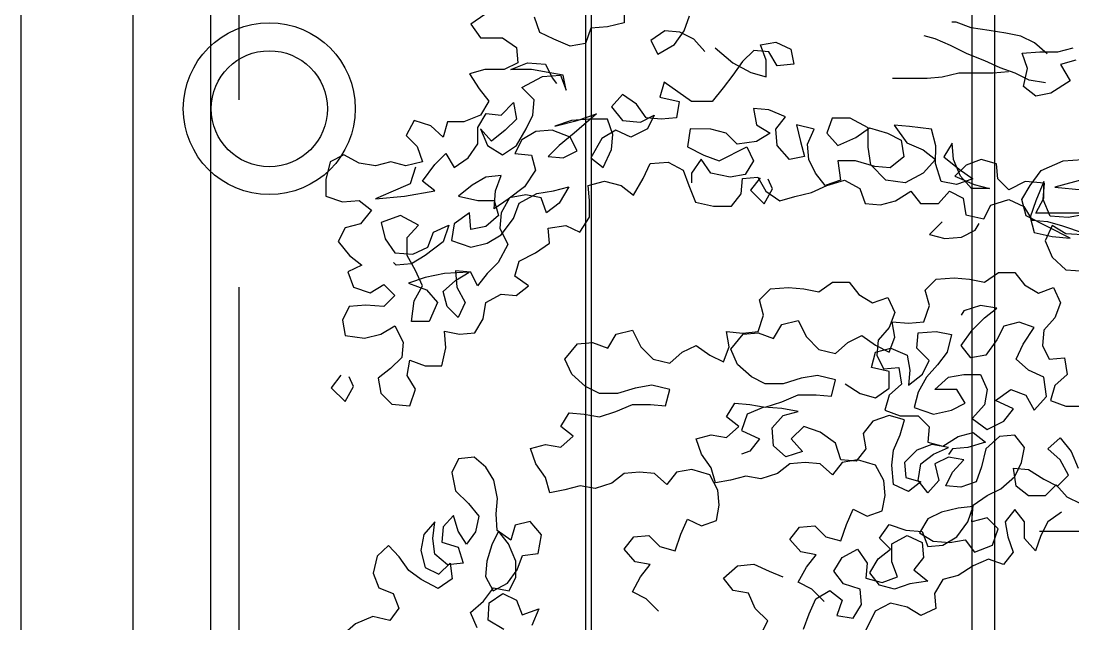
# Model space of a CAD drawing. Header units: millimetres. Extents: x -249630 to 95394, y -188036 to 109963.
# Drawn here: x -87770 to -87299.6, y -1176.2 to -906.3 of the extents above; entities that cross this region are included whole.
import ezdxf

# ---------------------------------------------------------------- set-up
doc = ezdxf.new("R2010")
doc.units = ezdxf.units.MM
for name, color, linetype in [('05', 5, 'Continuous'), ('AHojas', 86, 'Continuous'), ('ATronco', 36, 'Continuous'), ('Layer2', 8, 'Continuous'), ('VEREDA', 1, 'Continuous')]:
    doc.layers.add(name, color=color, linetype=linetype)

# ---------------------------------------------------------------- blocks, each defined once
blk = doc.blocks.new('Arbol_01')
at = {"layer": 'AHojas'}
for p, q in [((-0.73873, 2.3513), (-0.73874, 2.33895)), ((-0.84273, 2.34522), (-0.85304, 2.33802)), ((-0.80156, 2.3318), (-0.80567, 2.34313)), ((-0.69391, 2.33297), (-0.68979, 2.34429)), ((-0.85304, 2.33802), (-0.84584, 2.32772)), ((-0.76346, 2.33485), (-0.76759, 2.32353)), ((-0.7511, 2.33587), (-0.76346, 2.33485)), ((-0.73874, 2.33895), (-0.7511, 2.33587)), ((-0.70833, 2.33298), (-0.71863, 2.32578)), ((-0.697, 2.33194), (-0.70833, 2.33298)), ((-0.70113, 2.32268), (-0.69391, 2.33297)), ((-0.84584, 2.32772), (-0.82936, 2.3277)), ((-0.82936, 2.3277), (-0.81907, 2.32049)), ((-0.79127, 2.32664), (-0.80156, 2.3318)), ((-0.77892, 2.32148), (-0.79127, 2.32664)), ((-0.71863, 2.32578), (-0.71349, 2.31548)), ((-0.68671, 2.32678), (-0.697, 2.33194)), ((-0.67848, 2.31751), (-0.68671, 2.32678)), ((-0.63682, 2.32238), (-0.62549, 2.32443)), ((-0.62549, 2.32443), (-0.61417, 2.31927)), ((-0.81907, 2.32049), (-0.81805, 2.30916)), ((-0.76759, 2.32353), (-0.77892, 2.32148)), ((-0.71349, 2.31548), (-0.70113, 2.32268)), ((-0.6708, 2.32035), (-0.65742, 2.30901)), ((-0.64197, 2.31826), (-0.65022, 2.31003)), ((-0.63065, 2.31722), (-0.64197, 2.31826)), ((-0.63271, 2.31105), (-0.63682, 2.32238)), ((-0.62448, 2.30692), (-0.63065, 2.31722)), ((-0.61417, 2.31927), (-0.61212, 2.30794)), ((-0.44167, 2.31615), (-0.42829, 2.31717)), ((-0.42299, 2.31567), (-0.43225, 2.32392)), ((-0.4149, 2.31716), (-0.40357, 2.32024)), ((-0.81805, 2.30916), (-0.82836, 2.30402)), ((-0.82321, 2.30402), (-0.81085, 2.30915)), ((-0.81085, 2.30915), (-0.79746, 2.30811)), ((-0.65022, 2.31003), (-0.65743, 2.29974)), ((-0.65742, 2.30901), (-0.64405, 2.30179)), ((-0.63272, 2.29869), (-0.63271, 2.31105)), ((-0.43756, 2.30482), (-0.44167, 2.31615)), ((-0.40152, 2.31097), (-0.41285, 2.30789)), ((-0.84277, 2.30403), (-0.8541, 2.30095)), ((-0.8541, 2.30095), (-0.8469, 2.28962)), ((-0.82836, 2.30402), (-0.84277, 2.30403)), ((-0.80776, 2.304), (-0.82321, 2.30402)), ((-0.79541, 2.30193), (-0.80776, 2.304)), ((-0.79746, 2.30811), (-0.79232, 2.29781)), ((-0.78408, 2.29986), (-0.79541, 2.30193)), ((-0.64405, 2.30179), (-0.63272, 2.29869)), ((-0.61212, 2.30794), (-0.62448, 2.30692)), ((-0.43639, 2.29612), (-0.44668, 2.30128)), ((-0.44066, 2.29144), (-0.43756, 2.30482)), ((-0.41285, 2.30789), (-0.40565, 2.29553)), ((-0.81498, 2.29062), (-0.79953, 2.29885)), ((-0.79953, 2.29885), (-0.78614, 2.29986)), ((-0.79232, 2.29781), (-0.78924, 2.29369)), ((-0.78614, 2.29986), (-0.78203, 2.28853)), ((-0.78203, 2.28853), (-0.78408, 2.29986)), ((-0.70892, 2.29464), (-0.71202, 2.28332)), ((-0.68834, 2.28021), (-0.70892, 2.29464)), ((-0.65743, 2.29974), (-0.66465, 2.29048)), ((-0.40565, 2.29553), (-0.42008, 2.28627)), ((-0.8469, 2.28962), (-0.8397, 2.28035)), ((-0.80572, 2.28135), (-0.81498, 2.29062)), ((-0.73982, 2.2854), (-0.74807, 2.27615)), ((-0.72953, 2.27819), (-0.73982, 2.2854)), ((-0.66465, 2.29048), (-0.6729, 2.28019)), ((-0.4314, 2.28423), (-0.44066, 2.29144)), ((-0.42008, 2.28627), (-0.4314, 2.28423)), ((-0.8397, 2.28035), (-0.84589, 2.27006)), ((-0.83045, 2.27004), (-0.82117, 2.2793)), ((-0.82117, 2.2793), (-0.81912, 2.26694)), ((-0.80676, 2.27002), (-0.80572, 2.28135)), ((-0.72233, 2.26788), (-0.72953, 2.27819)), ((-0.71202, 2.28332), (-0.69761, 2.28022)), ((-0.69761, 2.28022), (-0.69968, 2.26786)), ((-0.6729, 2.28019), (-0.68834, 2.28021)), ((-0.84589, 2.27006), (-0.85825, 2.26492)), ((-0.84796, 2.26079), (-0.84177, 2.27108)), ((-0.84177, 2.27108), (-0.83045, 2.27004)), ((-0.81192, 2.25973), (-0.80676, 2.27002)), ((-0.7594, 2.27101), (-0.77589, 2.25661)), ((-0.77382, 2.26587), (-0.7594, 2.27101)), ((-0.74807, 2.27615), (-0.73984, 2.26584)), ((-0.72645, 2.2648), (-0.71615, 2.26994)), ((-0.71615, 2.26994), (-0.72131, 2.25965)), ((-0.64201, 2.27502), (-0.63996, 2.26266)), ((-0.63069, 2.27398), (-0.64201, 2.27502)), ((-0.61833, 2.26882), (-0.63069, 2.27398)), ((-0.89532, 2.26598), (-0.90151, 2.25466)), ((-0.88297, 2.26185), (-0.89532, 2.26598)), ((-0.87371, 2.25361), (-0.88297, 2.26185)), ((-0.87061, 2.26493), (-0.87371, 2.25361)), ((-0.85825, 2.26492), (-0.87061, 2.26493)), ((-0.81912, 2.26694), (-0.82737, 2.25871)), ((-0.77794, 2.26588), (-0.7903, 2.26177)), ((-0.7903, 2.26177), (-0.77382, 2.26587)), ((-0.76455, 2.26689), (-0.77794, 2.26588)), ((-0.75116, 2.26688), (-0.76455, 2.26689)), ((-0.74706, 2.25555), (-0.75116, 2.26688)), ((-0.73984, 2.26584), (-0.72645, 2.2648)), ((-0.71101, 2.26684), (-0.72233, 2.26788)), ((-0.69968, 2.26786), (-0.71101, 2.26684)), ((-0.63996, 2.26266), (-0.62967, 2.25647)), ((-0.62555, 2.25956), (-0.61833, 2.26882)), ((-0.6101, 2.26263), (-0.60702, 2.25027)), ((-0.59672, 2.25953), (-0.6101, 2.26263)), ((-0.58333, 2.26776), (-0.58745, 2.25643)), ((-0.56994, 2.26774), (-0.58333, 2.26776)), ((-0.55656, 2.26052), (-0.56994, 2.26774)), ((-0.53699, 2.26257), (-0.52774, 2.24917)), ((-0.52567, 2.26153), (-0.53699, 2.26257)), ((-0.5092, 2.25945), (-0.52567, 2.26153)), ((-0.90151, 2.25466), (-0.89328, 2.24642)), ((-0.84797, 2.24844), (-0.84796, 2.26079)), ((-0.8459, 2.25976), (-0.84076, 2.2474)), ((-0.83767, 2.25049), (-0.8459, 2.25976)), ((-0.82737, 2.25871), (-0.83767, 2.25049)), ((-0.81914, 2.24738), (-0.81192, 2.25973)), ((-0.80472, 2.25766), (-0.81502, 2.25149)), ((-0.79236, 2.25868), (-0.80472, 2.25766)), ((-0.77898, 2.25352), (-0.79236, 2.25868)), ((-0.77589, 2.25661), (-0.78722, 2.24735)), ((-0.74499, 2.25864), (-0.7553, 2.25247)), ((-0.7481, 2.24422), (-0.74706, 2.25555)), ((-0.73367, 2.25348), (-0.74499, 2.25864)), ((-0.72131, 2.25965), (-0.73367, 2.25348)), ((-0.68939, 2.25962), (-0.69146, 2.24623)), ((-0.67394, 2.2596), (-0.68939, 2.25962)), ((-0.66262, 2.2565), (-0.67394, 2.2596)), ((-0.65439, 2.24826), (-0.66262, 2.2565)), ((-0.62967, 2.25647), (-0.63997, 2.2503)), ((-0.62453, 2.2472), (-0.62555, 2.25956)), ((-0.60188, 2.24821), (-0.59672, 2.25953)), ((-0.58745, 2.25643), (-0.57923, 2.24716)), ((-0.56583, 2.25333), (-0.55553, 2.26052)), ((-0.55657, 2.24611), (-0.55656, 2.26052)), ((-0.55553, 2.26052), (-0.54215, 2.25639)), ((-0.54215, 2.25639), (-0.53186, 2.25123)), ((-0.50612, 2.24709), (-0.5092, 2.25945)), ((-0.89328, 2.24642), (-0.88917, 2.23509)), ((-0.85519, 2.23814), (-0.84797, 2.24844)), ((-0.84076, 2.2474), (-0.82944, 2.24018)), ((-0.82944, 2.24018), (-0.81914, 2.24738)), ((-0.81502, 2.25149), (-0.82018, 2.2412)), ((-0.78722, 2.24735), (-0.79547, 2.23912)), ((-0.77384, 2.24322), (-0.77898, 2.25352)), ((-0.7553, 2.25247), (-0.76355, 2.23806)), ((-0.69146, 2.24623), (-0.67911, 2.24004)), ((-0.66779, 2.23591), (-0.64719, 2.24619)), ((-0.63997, 2.2503), (-0.65439, 2.24826)), ((-0.64719, 2.24619), (-0.64205, 2.23589)), ((-0.61527, 2.2369), (-0.62453, 2.2472)), ((-0.60702, 2.25027), (-0.60395, 2.23894)), ((-0.60086, 2.23688), (-0.60188, 2.24821)), ((-0.57923, 2.24716), (-0.56583, 2.25333)), ((-0.55453, 2.23272), (-0.55657, 2.24611)), ((-0.53186, 2.25123), (-0.52981, 2.23888)), ((-0.52774, 2.24917), (-0.51539, 2.24401)), ((-0.50613, 2.23371), (-0.50612, 2.24709)), ((-0.49376, 2.24914), (-0.49995, 2.23885)), ((-0.49274, 2.23678), (-0.49376, 2.24914)), ((-0.94786, 2.24029), (-0.95816, 2.23515)), ((-0.93654, 2.2341), (-0.94786, 2.24029)), ((-0.87991, 2.23302), (-0.87166, 2.24125)), ((-0.87166, 2.24125), (-0.86549, 2.23095)), ((-0.86549, 2.23095), (-0.85519, 2.23814)), ((-0.82018, 2.2412), (-0.80782, 2.24016)), ((-0.80782, 2.24016), (-0.80474, 2.22883)), ((-0.79547, 2.23912), (-0.78414, 2.23808)), ((-0.78414, 2.23808), (-0.77384, 2.24322)), ((-0.76355, 2.23806), (-0.75429, 2.23084)), ((-0.75429, 2.23084), (-0.7481, 2.24422)), ((-0.67911, 2.24004), (-0.66779, 2.23591)), ((-0.60395, 2.23894), (-0.61527, 2.2369)), ((-0.52981, 2.23888), (-0.54011, 2.23065)), ((-0.51539, 2.24401), (-0.50613, 2.2368)), ((-0.49995, 2.23885), (-0.48863, 2.22957)), ((-0.95816, 2.23515), (-0.96126, 2.22177)), ((-0.92418, 2.23203), (-0.93654, 2.2341)), ((-0.91285, 2.23511), (-0.92418, 2.23203)), ((-0.90153, 2.23201), (-0.91285, 2.23511)), ((-0.88917, 2.23509), (-0.90153, 2.23201)), ((-0.89432, 2.23097), (-0.89845, 2.21862)), ((-0.88918, 2.22067), (-0.87991, 2.23302)), ((-0.72443, 2.22258), (-0.71927, 2.2339)), ((-0.71927, 2.2339), (-0.70589, 2.23492)), ((-0.70589, 2.23492), (-0.69457, 2.22873)), ((-0.68117, 2.23696), (-0.68839, 2.22667)), ((-0.67398, 2.22665), (-0.68117, 2.23696)), ((-0.64205, 2.23589), (-0.64823, 2.2256)), ((-0.59572, 2.22658), (-0.60086, 2.23688)), ((-0.57924, 2.23583), (-0.57719, 2.22142)), ((-0.56585, 2.23582), (-0.57924, 2.23583)), ((-0.55144, 2.23169), (-0.56585, 2.23582)), ((-0.54321, 2.22138), (-0.55453, 2.23272)), ((-0.54011, 2.23065), (-0.55144, 2.23169)), ((-0.50613, 2.2368), (-0.5154, 2.22651)), ((-0.50202, 2.22032), (-0.50613, 2.23371)), ((-0.48761, 2.22442), (-0.49274, 2.23678)), ((-0.48348, 2.23266), (-0.49172, 2.22443)), ((-0.47215, 2.23676), (-0.48348, 2.23266)), ((-0.46082, 2.23367), (-0.47215, 2.23676)), ((-0.45981, 2.22234), (-0.46082, 2.23367)), ((-0.42734, 2.22862), (-0.41086, 2.23581)), ((-0.41086, 2.23581), (-0.39644, 2.23683)), ((-0.84182, 2.22372), (-0.85212, 2.21755)), ((-0.83049, 2.22474), (-0.84182, 2.22372)), ((-0.83462, 2.21341), (-0.83049, 2.22474)), ((-0.80474, 2.22883), (-0.81299, 2.21648)), ((-0.73165, 2.21023), (-0.72443, 2.22258)), ((-0.69457, 2.22873), (-0.69046, 2.2174)), ((-0.68839, 2.22667), (-0.6884, 2.21946)), ((-0.65956, 2.22355), (-0.67398, 2.22665)), ((-0.64823, 2.2256), (-0.65956, 2.22355)), ((-0.65134, 2.21119), (-0.6503, 2.22251)), ((-0.6503, 2.22251), (-0.63897, 2.22353)), ((-0.63725, 2.2232), (-0.64446, 2.21394)), ((-0.63897, 2.22353), (-0.6328, 2.21323)), ((-0.58852, 2.21731), (-0.59572, 2.22658)), ((-0.5154, 2.22651), (-0.5288, 2.21931)), ((-0.49172, 2.22443), (-0.47731, 2.21824)), ((-0.47834, 2.22235), (-0.4907, 2.21825)), ((-0.48863, 2.22957), (-0.47834, 2.22235)), ((-0.47938, 2.21515), (-0.48761, 2.22442)), ((-0.45158, 2.21409), (-0.45981, 2.22234)), ((-0.43558, 2.2173), (-0.42734, 2.22862)), ((-0.39439, 2.22241), (-0.41705, 2.21625)), ((-0.96126, 2.22177), (-0.96127, 2.20941)), ((-0.89845, 2.21862), (-0.91287, 2.21246)), ((-0.87992, 2.21346), (-0.88918, 2.22067)), ((-0.85212, 2.21755), (-0.86242, 2.20932)), ((-0.81299, 2.21648), (-0.82536, 2.20723)), ((-0.79137, 2.21337), (-0.78004, 2.21645)), ((-0.78004, 2.21645), (-0.78726, 2.2041)), ((-0.76563, 2.21747), (-0.75327, 2.22055)), ((-0.76461, 2.20614), (-0.76563, 2.21747)), ((-0.75327, 2.22055), (-0.74091, 2.21745)), ((-0.74091, 2.21745), (-0.73165, 2.21023)), ((-0.69046, 2.2174), (-0.68532, 2.20504)), ((-0.63417, 2.20363), (-0.62799, 2.21495)), ((-0.62799, 2.21495), (-0.63107, 2.22216)), ((-0.59882, 2.21217), (-0.58749, 2.21731)), ((-0.57719, 2.22142), (-0.58852, 2.21731)), ((-0.58749, 2.21731), (-0.5741, 2.22141)), ((-0.5741, 2.22141), (-0.56278, 2.21522)), ((-0.56278, 2.21522), (-0.55867, 2.20389)), ((-0.5288, 2.21931), (-0.54321, 2.22138)), ((-0.4907, 2.21825), (-0.50202, 2.22032)), ((-0.46599, 2.21514), (-0.47938, 2.21515)), ((-0.47731, 2.21824), (-0.46599, 2.21514)), ((-0.43921, 2.22026), (-0.45158, 2.21409)), ((-0.44177, 2.20701), (-0.43558, 2.2173)), ((-0.4248, 2.21922), (-0.43921, 2.22026)), ((-0.42528, 2.22038), (-0.43148, 2.20597)), ((-0.42584, 2.20686), (-0.4248, 2.21922)), ((-0.4253, 2.20802), (-0.42528, 2.22038)), ((-0.41705, 2.21625), (-0.39646, 2.21417)), ((-0.96127, 2.20941), (-0.94892, 2.20528)), ((-0.91287, 2.21246), (-0.92421, 2.20732)), ((-0.92421, 2.20732), (-0.90258, 2.20936)), ((-0.90258, 2.20936), (-0.87992, 2.21346)), ((-0.86242, 2.20932), (-0.84801, 2.20622)), ((-0.83566, 2.20003), (-0.83462, 2.21341)), ((-0.82536, 2.20723), (-0.83566, 2.20003)), ((-0.82433, 2.20826), (-0.83051, 2.19694)), ((-0.81197, 2.2103), (-0.82433, 2.20826)), ((-0.81712, 2.20413), (-0.80373, 2.21133)), ((-0.80064, 2.20823), (-0.81197, 2.2103)), ((-0.80373, 2.21133), (-0.79137, 2.21337)), ((-0.79653, 2.1969), (-0.80064, 2.20823)), ((-0.65855, 2.20193), (-0.65134, 2.21119)), ((-0.64446, 2.21394), (-0.63417, 2.20363)), ((-0.6328, 2.21323), (-0.62251, 2.20601)), ((-0.62251, 2.20601), (-0.61118, 2.20909)), ((-0.61118, 2.20909), (-0.59882, 2.21217)), ((-0.53602, 2.20593), (-0.52468, 2.21313)), ((-0.52468, 2.21313), (-0.51748, 2.20386)), ((-0.5041, 2.20384), (-0.49585, 2.2131)), ((-0.49585, 2.2131), (-0.48556, 2.20795)), ((-0.48556, 2.20795), (-0.48351, 2.19559)), ((-0.46497, 2.20278), (-0.45158, 2.20689)), ((-0.45158, 2.20689), (-0.44026, 2.20173)), ((-0.43869, 2.19465), (-0.44177, 2.20701)), ((-0.43148, 2.1967), (-0.4253, 2.20802)), ((-0.4207, 2.1945), (-0.42584, 2.20686)), ((-0.94892, 2.20528), (-0.93656, 2.2063)), ((-0.93656, 2.2063), (-0.9273, 2.19908)), ((-0.9273, 2.19908), (-0.93555, 2.18879)), ((-0.84801, 2.20622), (-0.83565, 2.20621)), ((-0.83565, 2.20621), (-0.83257, 2.19488)), ((-0.82125, 2.19281), (-0.81712, 2.20413)), ((-0.78726, 2.2041), (-0.79653, 2.1969)), ((-0.76462, 2.19379), (-0.76461, 2.20614)), ((-0.68532, 2.20504), (-0.67194, 2.20194)), ((-0.67194, 2.20194), (-0.65855, 2.20193)), ((-0.55867, 2.20389), (-0.54735, 2.20285)), ((-0.54735, 2.20285), (-0.53602, 2.20593)), ((-0.51748, 2.20386), (-0.5041, 2.20384)), ((-0.47013, 2.19249), (-0.46497, 2.20278)), ((-0.44026, 2.20173), (-0.43409, 2.19142)), ((-0.43148, 2.20597), (-0.43561, 2.19362)), ((-0.90568, 2.19494), (-0.9201, 2.18981)), ((-0.8923, 2.18772), (-0.90568, 2.19494)), ((-0.8542, 2.19696), (-0.86553, 2.18873)), ((-0.85318, 2.1846), (-0.8542, 2.19696)), ((-0.83257, 2.19488), (-0.84185, 2.18665)), ((-0.83051, 2.19694), (-0.83155, 2.18561)), ((-0.83053, 2.18046), (-0.82125, 2.19281)), ((-0.77184, 2.18247), (-0.76462, 2.19379)), ((-0.48351, 2.19559), (-0.47013, 2.19249)), ((-0.40576, 2.17814), (-0.43869, 2.19465)), ((-0.43561, 2.19362), (-0.43253, 2.18229)), ((-0.43409, 2.19142), (-0.42277, 2.19038)), ((-0.38, 2.19666), (-0.43148, 2.1967)), ((-0.40732, 2.19346), (-0.4207, 2.1945)), ((-0.39599, 2.19551), (-0.40732, 2.19346)), ((-0.94688, 2.18572), (-0.95204, 2.17542)), ((-0.93555, 2.18879), (-0.94688, 2.18572)), ((-0.9201, 2.18981), (-0.91702, 2.17745)), ((-0.90055, 2.17847), (-0.8923, 2.18772)), ((-0.88098, 2.18257), (-0.86965, 2.1877)), ((-0.86965, 2.1877), (-0.87378, 2.17535)), ((-0.86553, 2.18873), (-0.8676, 2.17638)), ((-0.84185, 2.18665), (-0.85318, 2.1846)), ((-0.83155, 2.18561), (-0.82539, 2.17325)), ((-0.79551, 2.18558), (-0.78213, 2.18762)), ((-0.7945, 2.17425), (-0.79551, 2.18558)), ((-0.78213, 2.18762), (-0.77184, 2.18247)), ((-0.50136, 2.19012), (-0.51063, 2.18086)), ((-0.48695, 2.17878), (-0.47665, 2.18392)), ((-0.47665, 2.18392), (-0.47356, 2.18907)), ((-0.41914, 2.18742), (-0.4243, 2.1761)), ((-0.42277, 2.19038), (-0.41144, 2.18728)), ((-0.40885, 2.18124), (-0.41914, 2.18742)), ((-0.41144, 2.18728), (-0.396, 2.18212)), ((-0.95204, 2.17542), (-0.94381, 2.16512)), ((-0.91702, 2.17745), (-0.90983, 2.16715)), ((-0.90056, 2.16508), (-0.90055, 2.17847)), ((-0.87378, 2.17535), (-0.88718, 2.16507)), ((-0.88511, 2.17124), (-0.88098, 2.18257)), ((-0.8676, 2.17638), (-0.85319, 2.17121)), ((-0.84083, 2.17429), (-0.83053, 2.18046)), ((-0.51063, 2.18086), (-0.49931, 2.17776)), ((-0.49931, 2.17776), (-0.48695, 2.17878)), ((-0.43253, 2.18229), (-0.41914, 2.17919)), ((-0.4243, 2.1761), (-0.41916, 2.16374)), ((-0.41914, 2.17919), (-0.40576, 2.17814)), ((-0.39237, 2.18019), (-0.40885, 2.18124)), ((-0.89644, 2.16611), (-0.88511, 2.17124)), ((-0.85319, 2.17121), (-0.84083, 2.17429)), ((-0.82539, 2.17325), (-0.83261, 2.15987)), ((-0.8048, 2.16705), (-0.7945, 2.17425)), ((-0.94381, 2.16512), (-0.93455, 2.1579)), ((-0.90881, 2.15788), (-0.91086, 2.15994)), ((-0.90983, 2.16715), (-0.89644, 2.16611)), ((-0.89439, 2.15375), (-0.90056, 2.16508)), ((-0.88718, 2.16507), (-0.89748, 2.1589)), ((-0.83261, 2.15987), (-0.84085, 2.15164)), ((-0.82026, 2.14956), (-0.81716, 2.16088)), ((-0.81716, 2.16088), (-0.8048, 2.16705)), ((-0.41916, 2.16374), (-0.40887, 2.15446)), ((-0.93455, 2.1579), (-0.94485, 2.15276)), ((-0.94485, 2.15276), (-0.94074, 2.14143)), ((-0.89748, 2.1589), (-0.90881, 2.15788)), ((-0.88926, 2.14242), (-0.89439, 2.15375)), ((-0.87277, 2.15167), (-0.88719, 2.14859)), ((-0.85424, 2.15268), (-0.87277, 2.15167)), ((-0.86454, 2.14651), (-0.85424, 2.15268)), ((-0.86453, 2.15372), (-0.86351, 2.14136)), ((-0.85321, 2.15268), (-0.86453, 2.15372)), ((-0.84807, 2.14238), (-0.85321, 2.15268)), ((-0.84085, 2.15164), (-0.84807, 2.14238)), ((-0.46963, 2.14525), (-0.45933, 2.15245)), ((-0.45933, 2.15245), (-0.44697, 2.15244)), ((-0.44697, 2.15244), (-0.43977, 2.14317)), ((-0.40887, 2.15446), (-0.39446, 2.15342)), ((-0.88719, 2.14859), (-0.89955, 2.14448)), ((-0.89955, 2.14448), (-0.88617, 2.13932)), ((-0.87381, 2.13828), (-0.86454, 2.14651)), ((-0.80997, 2.14234), (-0.82026, 2.14956)), ((-0.59333, 2.13799), (-0.58303, 2.14519)), ((-0.58303, 2.14519), (-0.57067, 2.14517)), ((-0.57067, 2.14517), (-0.56347, 2.1359)), ((-0.51391, 2.13912), (-0.50567, 2.14735)), ((-0.50567, 2.14735), (-0.49228, 2.14836)), ((-0.49228, 2.14836), (-0.48095, 2.14732)), ((-0.48095, 2.14732), (-0.46963, 2.14525)), ((-0.94074, 2.14143), (-0.92839, 2.1373)), ((-0.92839, 2.1373), (-0.91809, 2.14347)), ((-0.91809, 2.14347), (-0.90986, 2.13523)), ((-0.89544, 2.1311), (-0.88926, 2.14242)), ((-0.88617, 2.13932), (-0.87794, 2.13005)), ((-0.87074, 2.12695), (-0.87381, 2.13828)), ((-0.86351, 2.14136), (-0.85735, 2.13003)), ((-0.8419, 2.13002), (-0.83057, 2.13618)), ((-0.83057, 2.13618), (-0.81924, 2.13514)), ((-0.81924, 2.13514), (-0.80997, 2.14234)), ((-0.63761, 2.13185), (-0.62937, 2.14008)), ((-0.62937, 2.14008), (-0.61598, 2.1411)), ((-0.61598, 2.1411), (-0.60466, 2.14006)), ((-0.60466, 2.14006), (-0.59333, 2.13799)), ((-0.56347, 2.1359), (-0.55318, 2.12971)), ((-0.51083, 2.12779), (-0.51391, 2.13912)), ((-0.43977, 2.14317), (-0.42948, 2.13698)), ((-0.42948, 2.13698), (-0.41815, 2.14109)), ((-0.41815, 2.14109), (-0.41301, 2.12976)), ((-0.93149, 2.12804), (-0.94384, 2.12702)), ((-0.9181, 2.127), (-0.93149, 2.12804)), ((-0.90986, 2.13523), (-0.9181, 2.127)), ((-0.89752, 2.11565), (-0.89544, 2.1311)), ((-0.87794, 2.13005), (-0.88413, 2.11564)), ((-0.85735, 2.13003), (-0.86251, 2.11871)), ((-0.84397, 2.11766), (-0.8419, 2.13002)), ((-0.63454, 2.12052), (-0.63761, 2.13185)), ((-0.55318, 2.12971), (-0.54185, 2.13382)), ((-0.54185, 2.13382), (-0.53671, 2.12249)), ((-0.41301, 2.12976), (-0.41714, 2.11843)), ((-0.94384, 2.12702), (-0.949, 2.11673)), ((-0.86251, 2.11871), (-0.87074, 2.12695)), ((-0.63867, 2.10817), (-0.63454, 2.12052)), ((-0.53671, 2.12249), (-0.54084, 2.11117)), ((-0.51496, 2.11543), (-0.51083, 2.12779)), ((-0.48509, 2.12364), (-0.48716, 2.12056)), ((-0.47273, 2.12775), (-0.48509, 2.12364)), ((-0.46038, 2.12568), (-0.47273, 2.12775)), ((-0.46965, 2.11848), (-0.46038, 2.12568)), ((-0.949, 2.11673), (-0.94695, 2.1054)), ((-0.92018, 2.10641), (-0.90988, 2.11257)), ((-0.90988, 2.11257), (-0.90371, 2.10021)), ((-0.88413, 2.11564), (-0.89752, 2.11565)), ((-0.85016, 2.10737), (-0.84397, 2.11766)), ((-0.62721, 2.10318), (-0.62102, 2.11347)), ((-0.62102, 2.11347), (-0.60866, 2.11655)), ((-0.60866, 2.11655), (-0.6025, 2.10419)), ((-0.53865, 2.11546), (-0.52629, 2.11441)), ((-0.5366, 2.10413), (-0.53865, 2.11546)), ((-0.52629, 2.11441), (-0.51496, 2.11543)), ((-0.47893, 2.10922), (-0.46965, 2.11848)), ((-0.44392, 2.11537), (-0.45524, 2.11229)), ((-0.43259, 2.11124), (-0.44392, 2.11537)), ((-0.41714, 2.11843), (-0.42539, 2.10917)), ((-0.94695, 2.1054), (-0.93254, 2.10333)), ((-0.93254, 2.10333), (-0.92018, 2.10641)), ((-0.87281, 2.10842), (-0.86149, 2.10635)), ((-0.87179, 2.09606), (-0.87281, 2.10842)), ((-0.86149, 2.10635), (-0.85016, 2.10737)), ((-0.75091, 2.09592), (-0.74473, 2.10621)), ((-0.74473, 2.10621), (-0.73237, 2.10928)), ((-0.73237, 2.10928), (-0.7262, 2.09692)), ((-0.66235, 2.10819), (-0.64999, 2.10715)), ((-0.6603, 2.09686), (-0.66235, 2.10819)), ((-0.65914, 2.09497), (-0.64986, 2.10629)), ((-0.64999, 2.10715), (-0.63867, 2.10817)), ((-0.64986, 2.10629), (-0.63853, 2.10731)), ((-0.63853, 2.10731), (-0.62721, 2.10318)), ((-0.57161, 2.10004), (-0.56131, 2.10518)), ((-0.56131, 2.10518), (-0.55102, 2.09796)), ((-0.54084, 2.11117), (-0.54909, 2.10191)), ((-0.52013, 2.09587), (-0.51909, 2.1072)), ((-0.51909, 2.1072), (-0.5057, 2.10822)), ((-0.5057, 2.10822), (-0.49438, 2.10615)), ((-0.49438, 2.10615), (-0.49748, 2.09277)), ((-0.48718, 2.0979), (-0.47893, 2.10922)), ((-0.45524, 2.11229), (-0.4604, 2.102)), ((-0.44084, 2.09889), (-0.43259, 2.11124)), ((-0.42539, 2.10917), (-0.42643, 2.09785)), ((-0.90371, 2.10021), (-0.90475, 2.08889)), ((-0.78284, 2.08771), (-0.77356, 2.09902)), ((-0.77356, 2.09902), (-0.76224, 2.10004)), ((-0.76224, 2.10004), (-0.75091, 2.09592)), ((-0.7262, 2.09692), (-0.71694, 2.08765)), ((-0.69531, 2.09278), (-0.68501, 2.09791)), ((-0.68501, 2.09791), (-0.67472, 2.0907)), ((-0.66443, 2.08554), (-0.6603, 2.09686)), ((-0.6025, 2.10419), (-0.59324, 2.09491)), ((-0.58088, 2.09181), (-0.57161, 2.10004)), ((-0.55102, 2.09796), (-0.54073, 2.0928)), ((-0.54909, 2.10191), (-0.55013, 2.09058)), ((-0.54073, 2.0928), (-0.5366, 2.10413)), ((-0.47998, 2.08863), (-0.48718, 2.0979)), ((-0.4604, 2.102), (-0.46865, 2.09068)), ((-0.446, 2.08757), (-0.44084, 2.09889)), ((-0.42643, 2.09785), (-0.42129, 2.08755)), ((-0.90475, 2.08889), (-0.91299, 2.08066)), ((-0.87489, 2.08268), (-0.87179, 2.09606)), ((-0.70459, 2.08455), (-0.69531, 2.09278)), ((-0.67472, 2.0907), (-0.66443, 2.08554)), ((-0.654, 2.08364), (-0.65914, 2.09497)), ((-0.59324, 2.09491), (-0.58088, 2.09181)), ((-0.55412, 2.08149), (-0.55102, 2.09281)), ((-0.55102, 2.09281), (-0.53969, 2.09589)), ((-0.55013, 2.09058), (-0.54499, 2.08028)), ((-0.53969, 2.09589), (-0.52734, 2.09073)), ((-0.52734, 2.09073), (-0.52529, 2.0794)), ((-0.51087, 2.0866), (-0.52013, 2.09587)), ((-0.49748, 2.09277), (-0.5047, 2.0835)), ((-0.46865, 2.09068), (-0.47998, 2.08863)), ((-0.90064, 2.0755), (-0.89857, 2.08682)), ((-0.89857, 2.08682), (-0.88725, 2.08269)), ((-0.88725, 2.08269), (-0.87489, 2.08268)), ((-0.7777, 2.07638), (-0.78284, 2.08771)), ((-0.71694, 2.08765), (-0.70459, 2.08455)), ((-0.64371, 2.07436), (-0.654, 2.08364)), ((-0.54074, 2.07839), (-0.55412, 2.08149)), ((-0.54499, 2.08028), (-0.53366, 2.0813)), ((-0.53366, 2.0813), (-0.53162, 2.06894)), ((-0.51603, 2.07631), (-0.51087, 2.0866)), ((-0.5047, 2.0835), (-0.51294, 2.07424)), ((-0.43674, 2.07932), (-0.446, 2.08757)), ((-0.42129, 2.08755), (-0.40996, 2.08857)), ((-0.40996, 2.08857), (-0.40791, 2.07621)), ((-0.95007, 2.07554), (-0.95728, 2.06628)), ((-0.94081, 2.0673), (-0.94389, 2.07451)), ((-0.91299, 2.08066), (-0.92227, 2.07346)), ((-0.92227, 2.07346), (-0.92022, 2.06213)), ((-0.89447, 2.06519), (-0.90064, 2.0755)), ((-0.76741, 2.0671), (-0.7777, 2.07638)), ((-0.63342, 2.06921), (-0.64371, 2.07436)), ((-0.60664, 2.0733), (-0.62003, 2.06919)), ((-0.59429, 2.07535), (-0.60664, 2.0733)), ((-0.5809, 2.07225), (-0.59429, 2.07535)), ((-0.54075, 2.06603), (-0.54074, 2.07839)), ((-0.52529, 2.0794), (-0.52633, 2.06808)), ((-0.52633, 2.06808), (-0.51603, 2.07631)), ((-0.51294, 2.07424), (-0.51913, 2.06292)), ((-0.50677, 2.06497), (-0.49647, 2.07423)), ((-0.49647, 2.07423), (-0.48514, 2.07628)), ((-0.48514, 2.07628), (-0.47278, 2.07627)), ((-0.47278, 2.07627), (-0.46764, 2.06494)), ((-0.42542, 2.07416), (-0.43674, 2.07932)), ((-0.42337, 2.05975), (-0.42542, 2.07416)), ((-0.40791, 2.07621), (-0.41719, 2.06798)), ((-0.95728, 2.06628), (-0.947, 2.05598)), ((-0.947, 2.05598), (-0.94081, 2.0673)), ((-0.8986, 2.05284), (-0.89447, 2.06519)), ((-0.75712, 2.06194), (-0.76741, 2.0671)), ((-0.73035, 2.06604), (-0.74374, 2.06193)), ((-0.71799, 2.06808), (-0.73035, 2.06604)), ((-0.70461, 2.06498), (-0.71799, 2.06808)), ((-0.62003, 2.06919), (-0.63342, 2.06921)), ((-0.584, 2.05989), (-0.5809, 2.07225)), ((-0.5737, 2.06915), (-0.56238, 2.06193)), ((-0.55105, 2.05883), (-0.54075, 2.06603)), ((-0.53162, 2.06894), (-0.54089, 2.06071)), ((-0.41719, 2.06798), (-0.42029, 2.05666)), ((-0.92022, 2.06213), (-0.91199, 2.05388)), ((-0.74374, 2.06193), (-0.75712, 2.06194)), ((-0.70771, 2.05263), (-0.70461, 2.06498)), ((-0.62107, 2.05581), (-0.60871, 2.06095)), ((-0.60871, 2.06095), (-0.59533, 2.06093)), ((-0.59533, 2.06093), (-0.584, 2.05989)), ((-0.56238, 2.06193), (-0.55105, 2.05883)), ((-0.54089, 2.06071), (-0.54399, 2.04939)), ((-0.51913, 2.06292), (-0.52223, 2.0516)), ((-0.4903, 2.06496), (-0.50677, 2.06497)), ((-0.48413, 2.05465), (-0.4903, 2.06496)), ((-0.46764, 2.06494), (-0.46971, 2.05361)), ((-0.46147, 2.05669), (-0.45014, 2.06492)), ((-0.45014, 2.06492), (-0.43882, 2.06079)), ((-0.43882, 2.06079), (-0.43265, 2.04946)), ((-0.43265, 2.04946), (-0.42337, 2.05975)), ((-0.91199, 2.05388), (-0.8986, 2.05284)), ((-0.74478, 2.04854), (-0.73242, 2.05368)), ((-0.73242, 2.05368), (-0.71903, 2.05367)), ((-0.71903, 2.05367), (-0.70771, 2.05263)), ((-0.66227, 2.04452), (-0.65608, 2.05481)), ((-0.65608, 2.05481), (-0.64476, 2.05377)), ((-0.63446, 2.0517), (-0.64683, 2.04657)), ((-0.64476, 2.05377), (-0.63343, 2.0517)), ((-0.62108, 2.05066), (-0.63446, 2.0517)), ((-0.63343, 2.0517), (-0.62107, 2.05581)), ((-0.60873, 2.04859), (-0.62108, 2.05066)), ((-0.52223, 2.0516), (-0.50782, 2.04644)), ((-0.50782, 2.04644), (-0.49443, 2.04952)), ((-0.49443, 2.04952), (-0.48413, 2.05465)), ((-0.46971, 2.05361), (-0.47899, 2.04332)), ((-0.44809, 2.0505), (-0.46147, 2.05669)), ((-0.45531, 2.04124), (-0.44809, 2.0505)), ((-0.42029, 2.05666), (-0.40896, 2.05253)), ((-0.40896, 2.05253), (-0.39558, 2.05251)), ((-0.78598, 2.03726), (-0.77979, 2.04755)), ((-0.77979, 2.04755), (-0.76846, 2.04651)), ((-0.76846, 2.04651), (-0.75714, 2.04444)), ((-0.75714, 2.04444), (-0.74478, 2.04854)), ((-0.65301, 2.0373), (-0.66227, 2.04452)), ((-0.64683, 2.04657), (-0.65096, 2.03421)), ((-0.6283, 2.03625), (-0.62005, 2.04551)), ((-0.62005, 2.04551), (-0.60873, 2.04859)), ((-0.54077, 2.04544), (-0.55313, 2.04133)), ((-0.54399, 2.04939), (-0.53267, 2.04526)), ((-0.52945, 2.04234), (-0.54077, 2.04544)), ((-0.53267, 2.04526), (-0.51928, 2.04525)), ((-0.53254, 2.03102), (-0.52945, 2.04234)), ((-0.51928, 2.04525), (-0.51105, 2.037)), ((-0.47899, 2.04332), (-0.46767, 2.03508)), ((-0.77671, 2.03004), (-0.78598, 2.03726)), ((-0.66229, 2.02908), (-0.65301, 2.0373)), ((-0.65096, 2.03421), (-0.63757, 2.02802)), ((-0.62728, 2.02287), (-0.6283, 2.03625)), ((-0.60462, 2.03726), (-0.61389, 2.028)), ((-0.59226, 2.03313), (-0.60462, 2.03726)), ((-0.55313, 2.04133), (-0.56035, 2.03207)), ((-0.51105, 2.037), (-0.51209, 2.02568)), ((-0.46767, 2.03508), (-0.45531, 2.04124)), ((-0.78599, 2.02181), (-0.77671, 2.03004)), ((-0.68494, 2.02807), (-0.67361, 2.03115)), ((-0.68083, 2.01674), (-0.68494, 2.02807)), ((-0.67361, 2.03115), (-0.66229, 2.02908)), ((-0.63757, 2.02802), (-0.64479, 2.01876)), ((-0.61389, 2.028), (-0.60566, 2.01873)), ((-0.58095, 2.02488), (-0.59226, 2.03313)), ((-0.56035, 2.03207), (-0.5583, 2.02074)), ((-0.5377, 2.01969), (-0.53254, 2.03102)), ((-0.50077, 2.02258), (-0.48943, 2.02978)), ((-0.48943, 2.02978), (-0.47811, 2.03285)), ((-0.47811, 2.03285), (-0.46884, 2.02564)), ((-0.45841, 2.02992), (-0.46871, 2.02066)), ((-0.44708, 2.03094), (-0.45841, 2.02992)), ((-0.43988, 2.02166), (-0.44708, 2.03094)), ((-0.42238, 2.02062), (-0.4131, 2.02885)), ((-0.4131, 2.02885), (-0.40488, 2.01854)), ((-0.80864, 2.0208), (-0.79731, 2.02388)), ((-0.80454, 2.00947), (-0.80864, 2.0208)), ((-0.79731, 2.02388), (-0.78599, 2.02181)), ((-0.64479, 2.01876), (-0.65097, 2.01671)), ((-0.61802, 2.01462), (-0.62728, 2.02287)), ((-0.60566, 2.01873), (-0.61802, 2.01462)), ((-0.57684, 2.01252), (-0.58095, 2.02488)), ((-0.5583, 2.02074), (-0.56551, 2.01148)), ((-0.53874, 2.00837), (-0.5377, 2.01969)), ((-0.5202, 2.01968), (-0.52947, 2.01042)), ((-0.50887, 2.02379), (-0.5202, 2.01968)), ((-0.51209, 2.02568), (-0.50077, 2.02258)), ((-0.49651, 2.02172), (-0.50887, 2.02379)), ((-0.50785, 2.01658), (-0.49651, 2.02172)), ((-0.49356, 2.02051), (-0.49665, 2.0164)), ((-0.48223, 2.02153), (-0.49356, 2.02051)), ((-0.46884, 2.02564), (-0.48223, 2.02153)), ((-0.46871, 2.02066), (-0.47182, 2.00728)), ((-0.44195, 2.01034), (-0.43988, 2.02166)), ((-0.41312, 2.01237), (-0.42238, 2.02062)), ((-0.40488, 2.01854), (-0.39974, 2.00618)), ((-0.86233, 2.0131), (-0.86731, 2.00287)), ((-0.85068, 2.01449), (-0.86233, 2.0131)), ((-0.84204, 2.00687), (-0.85068, 2.01449)), ((-0.67363, 2.00643), (-0.68083, 2.01674)), ((-0.60361, 2.01049), (-0.61494, 2.00947)), ((-0.59229, 2.00945), (-0.60361, 2.01049)), ((-0.57581, 2.01046), (-0.58303, 2.0012)), ((-0.56551, 2.01148), (-0.57684, 2.01252)), ((-0.56448, 2.01251), (-0.57581, 2.01046)), ((-0.5511, 2.00838), (-0.56448, 2.01251)), ((-0.52947, 2.01042), (-0.52846, 1.99909)), ((-0.51712, 2.00938), (-0.50785, 2.01658)), ((-0.49652, 2.01451), (-0.50682, 2.00937)), ((-0.4852, 2.01244), (-0.49652, 2.01451)), ((-0.49344, 2.00318), (-0.4852, 2.01244)), ((-0.44711, 2.00005), (-0.44195, 2.01034)), ((-0.40695, 2.00104), (-0.41312, 2.01237)), ((-0.86731, 2.00287), (-0.86469, 1.98927)), ((-0.83589, 1.99714), (-0.84204, 2.00687)), ((-0.79734, 1.99917), (-0.80454, 2.00947)), ((-0.72731, 2.00322), (-0.73864, 2.0022)), ((-0.71599, 2.00218), (-0.72731, 2.00322)), ((-0.69951, 2.0032), (-0.70673, 1.99394)), ((-0.68819, 2.00525), (-0.69951, 2.0032)), ((-0.6748, 2.00111), (-0.68819, 2.00525)), ((-0.67055, 1.9951), (-0.67363, 2.00643)), ((-0.61494, 2.00947), (-0.62421, 2.00227)), ((-0.58303, 2.0012), (-0.59229, 2.00945)), ((-0.54493, 1.99705), (-0.5511, 2.00838)), ((-0.53773, 1.99395), (-0.53874, 2.00837)), ((-0.51919, 1.99702), (-0.51712, 2.00938)), ((-0.50682, 2.00937), (-0.50374, 1.99701)), ((-0.4986, 1.99289), (-0.49344, 2.00318)), ((-0.47182, 2.00728), (-0.47594, 1.99596)), ((-0.44813, 2.00623), (-0.43681, 2.00519)), ((-0.44609, 1.99284), (-0.44813, 2.00623)), ((-0.43681, 2.00519), (-0.42549, 1.99797)), ((-0.83328, 1.98354), (-0.83589, 1.99714)), ((-0.79426, 1.98784), (-0.79734, 1.99917)), ((-0.74792, 1.995), (-0.76028, 1.9909)), ((-0.73864, 2.0022), (-0.74792, 1.995)), ((-0.70673, 1.99394), (-0.71599, 2.00218)), ((-0.66864, 1.98978), (-0.6748, 2.00111)), ((-0.65923, 1.99715), (-0.67055, 1.9951)), ((-0.6479, 2.00023), (-0.65923, 1.99715)), ((-0.63657, 1.99816), (-0.6479, 2.00023)), ((-0.62421, 2.00227), (-0.63657, 1.99816)), ((-0.54391, 1.98572), (-0.54493, 1.99705)), ((-0.52846, 1.99909), (-0.51713, 1.99599)), ((-0.51713, 1.99599), (-0.52641, 1.98879)), ((-0.51199, 1.98775), (-0.51919, 1.99702)), ((-0.50374, 1.99701), (-0.51199, 1.98775)), ((-0.47594, 1.99596), (-0.48727, 1.99185)), ((-0.45741, 1.99079), (-0.44711, 2.00005)), ((-0.42549, 1.99797), (-0.4152, 1.99281)), ((-0.4152, 1.99281), (-0.40695, 2.00104)), ((-0.86469, 1.98927), (-0.85483, 1.97971)), ((-0.78293, 1.98989), (-0.79426, 1.98784)), ((-0.7716, 1.99297), (-0.78293, 1.98989)), ((-0.76028, 1.9909), (-0.7716, 1.99297)), ((-0.66762, 1.97846), (-0.66864, 1.98978)), ((-0.52641, 1.98879), (-0.53773, 1.99395)), ((-0.48727, 1.99185), (-0.4986, 1.99289)), ((-0.46772, 1.98565), (-0.45741, 1.99079)), ((-0.43683, 1.98562), (-0.44609, 1.99284)), ((-0.41622, 1.99384), (-0.42447, 1.98561)), ((-0.408, 1.98457), (-0.41622, 1.99384)), ((-0.85483, 1.97971), (-0.84726, 1.97033)), ((-0.83419, 1.97206), (-0.83328, 1.98354)), ((-0.54598, 1.9744), (-0.54391, 1.98572)), ((-0.47802, 1.97845), (-0.46772, 1.98565)), ((-0.42447, 1.98561), (-0.43683, 1.98562)), ((-0.3977, 1.97941), (-0.408, 1.98457)), ((-0.83334, 1.95952), (-0.83419, 1.97206)), ((-0.66969, 1.96713), (-0.66762, 1.97846)), ((-0.57276, 1.96412), (-0.5676, 1.97545)), ((-0.5676, 1.97545), (-0.55731, 1.97029)), ((-0.55731, 1.97029), (-0.54598, 1.9744)), ((-0.50171, 1.97333), (-0.51201, 1.96819)), ((-0.48935, 1.9764), (-0.50171, 1.97333)), ((-0.47802, 1.97742), (-0.48935, 1.9764)), ((-0.48215, 1.9661), (-0.47802, 1.97742)), ((-0.47906, 1.9661), (-0.47802, 1.97845)), ((-0.44713, 1.97534), (-0.45435, 1.96607)), ((-0.43993, 1.96606), (-0.44713, 1.97534)), ((-0.41213, 1.97324), (-0.42243, 1.96605)), ((-0.87994, 1.966), (-0.88809, 1.95649)), ((-0.88139, 1.95364), (-0.87994, 1.966)), ((-0.86616, 1.97091), (-0.87377, 1.96228)), ((-0.86248, 1.95907), (-0.86616, 1.97091)), ((-0.84726, 1.97033), (-0.84959, 1.9585)), ((-0.82009, 1.96354), (-0.8233, 1.95225)), ((-0.80878, 1.96634), (-0.82009, 1.96354)), ((-0.80033, 1.95643), (-0.80878, 1.96634)), ((-0.69647, 1.95686), (-0.69131, 1.96818)), ((-0.69131, 1.96818), (-0.68102, 1.96302)), ((-0.68102, 1.96302), (-0.66969, 1.96713)), ((-0.60777, 1.9621), (-0.59645, 1.96312)), ((-0.59645, 1.96312), (-0.58822, 1.95487)), ((-0.57689, 1.95177), (-0.57276, 1.96412)), ((-0.54806, 1.9538), (-0.54084, 1.96409)), ((-0.54084, 1.96409), (-0.52849, 1.95996)), ((-0.51201, 1.96819), (-0.5182, 1.9579)), ((-0.4904, 1.95478), (-0.48215, 1.9661)), ((-0.46773, 1.96918), (-0.47906, 1.9661)), ((-0.4595, 1.96093), (-0.46773, 1.96918)), ((-0.45435, 1.96607), (-0.4523, 1.95475)), ((-0.43994, 1.95371), (-0.43993, 1.96606)), ((-0.42243, 1.96605), (-0.42759, 1.95575)), ((-0.88809, 1.95649), (-0.89042, 1.94466)), ((-0.87377, 1.96228), (-0.87469, 1.9508)), ((-0.85633, 1.94934), (-0.86248, 1.95907)), ((-0.84959, 1.9585), (-0.85633, 1.94934)), ((-0.83246, 1.95899), (-0.83743, 1.94876)), ((-0.8233, 1.95225), (-0.83334, 1.95952)), ((-0.82489, 1.94961), (-0.83246, 1.95899)), ((-0.80284, 1.94231), (-0.80033, 1.95643)), ((-0.73148, 1.95483), (-0.72015, 1.95585)), ((-0.72015, 1.95585), (-0.71192, 1.94761)), ((-0.7006, 1.94451), (-0.69647, 1.95686)), ((-0.61499, 1.95284), (-0.60777, 1.9621)), ((-0.5388, 1.94968), (-0.52747, 1.95585)), ((-0.52849, 1.95996), (-0.51614, 1.95892)), ((-0.52747, 1.95585), (-0.51614, 1.95069)), ((-0.5182, 1.9579), (-0.50791, 1.95171)), ((-0.51614, 1.95892), (-0.51203, 1.94759)), ((-0.46363, 1.94858), (-0.4595, 1.96093)), ((-0.42759, 1.95575), (-0.43172, 1.94443)), ((-0.9146, 1.94844), (-0.9231, 1.94034)), ((-0.9065, 1.93994), (-0.9146, 1.94844)), ((-0.88001, 1.94199), (-0.88139, 1.95364)), ((-0.87469, 1.9508), (-0.86251, 1.94706)), ((-0.83743, 1.94876), (-0.84117, 1.93658)), ((-0.81945, 1.9367), (-0.82489, 1.94961)), ((-0.73869, 1.94557), (-0.73148, 1.95483)), ((-0.71192, 1.94761), (-0.7006, 1.94451)), ((-0.60676, 1.94356), (-0.61499, 1.95284)), ((-0.58822, 1.95487), (-0.57689, 1.95177)), ((-0.53983, 1.94556), (-0.54806, 1.9538)), ((-0.53881, 1.93629), (-0.5388, 1.94968)), ((-0.51614, 1.95069), (-0.51512, 1.93936)), ((-0.51203, 1.94759), (-0.5007, 1.94861)), ((-0.50791, 1.95171), (-0.49555, 1.95067)), ((-0.5007, 1.94861), (-0.4904, 1.95478)), ((-0.49555, 1.95067), (-0.48422, 1.95272)), ((-0.48422, 1.95272), (-0.47702, 1.94344)), ((-0.47702, 1.94344), (-0.46363, 1.94858)), ((-0.4523, 1.95475), (-0.44819, 1.94342)), ((-0.43172, 1.94443), (-0.43994, 1.95371)), ((-0.9231, 1.94034), (-0.92596, 1.92763)), ((-0.89947, 1.92968), (-0.9065, 1.93994)), ((-0.89042, 1.94466), (-0.88728, 1.93194)), ((-0.87049, 1.93384), (-0.88001, 1.94199)), ((-0.86251, 1.94706), (-0.85884, 1.93522)), ((-0.81859, 1.93017), (-0.8145, 1.94093)), ((-0.8145, 1.94093), (-0.80284, 1.94231)), ((-0.73047, 1.9363), (-0.73869, 1.94557)), ((-0.59544, 1.94149), (-0.60676, 1.94356)), ((-0.60265, 1.93223), (-0.59544, 1.94149)), ((-0.57588, 1.93941), (-0.56454, 1.94558)), ((-0.56454, 1.94558), (-0.55734, 1.93528)), ((-0.5491, 1.93836), (-0.53983, 1.94556)), ((-0.44819, 1.94342), (-0.45541, 1.93416)), ((-0.88728, 1.93194), (-0.87705, 1.92697)), ((-0.87705, 1.92697), (-0.86855, 1.93507)), ((-0.85884, 1.93522), (-0.87049, 1.93384)), ((-0.86855, 1.93507), (-0.86717, 1.92341)), ((-0.84117, 1.93658), (-0.84209, 1.92511)), ((-0.81949, 1.92469), (-0.81945, 1.9367)), ((-0.71914, 1.93423), (-0.73047, 1.9363)), ((-0.72636, 1.92497), (-0.71914, 1.93423)), ((-0.66444, 1.92405), (-0.65414, 1.93331)), ((-0.65414, 1.93331), (-0.64178, 1.93433)), ((-0.64178, 1.93433), (-0.63046, 1.92917)), ((-0.60884, 1.92091), (-0.60265, 1.93223)), ((-0.58206, 1.92912), (-0.57588, 1.93941)), ((-0.55734, 1.93528), (-0.55838, 1.92395)), ((-0.55529, 1.92807), (-0.5491, 1.93836)), ((-0.5347, 1.92496), (-0.53881, 1.93629)), ((-0.51512, 1.93936), (-0.52234, 1.9301)), ((-0.47806, 1.93315), (-0.48939, 1.92595)), ((-0.46673, 1.93828), (-0.47806, 1.93315)), ((-0.45541, 1.93416), (-0.46673, 1.93828)), ((-0.92596, 1.92763), (-0.92175, 1.91667)), ((-0.8903, 1.92294), (-0.89947, 1.92968)), ((-0.84209, 1.92511), (-0.83647, 1.9145)), ((-0.82585, 1.92012), (-0.81859, 1.93017)), ((-0.82446, 1.91446), (-0.81949, 1.92469)), ((-0.73255, 1.91364), (-0.72636, 1.92497)), ((-0.65724, 1.91478), (-0.66444, 1.92405)), ((-0.63046, 1.92917), (-0.62016, 1.92504)), ((-0.57486, 1.91985), (-0.58206, 1.92912)), ((-0.55838, 1.92395), (-0.54603, 1.92085)), ((-0.54809, 1.9188), (-0.55529, 1.92807)), ((-0.54603, 1.92085), (-0.5347, 1.92496)), ((-0.52234, 1.9301), (-0.51205, 1.92185)), ((-0.48939, 1.92595), (-0.50072, 1.92287)), ((-0.92175, 1.91667), (-0.91099, 1.91258)), ((-0.87743, 1.91637), (-0.8903, 1.92294)), ((-0.86717, 1.92341), (-0.87743, 1.91637)), ((-0.84355, 1.90675), (-0.83628, 1.91679)), ((-0.83647, 1.9145), (-0.82585, 1.92012)), ((-0.83628, 1.91679), (-0.82446, 1.91446)), ((-0.59855, 1.91575), (-0.60884, 1.92091)), ((-0.56251, 1.91572), (-0.57486, 1.91985)), ((-0.53677, 1.9157), (-0.54809, 1.9188)), ((-0.52544, 1.9198), (-0.53677, 1.9157)), ((-0.51205, 1.92185), (-0.52544, 1.9198)), ((-0.50072, 1.92287), (-0.50691, 1.91258)), ((-0.91099, 1.91258), (-0.90678, 1.90162)), ((-0.83949, 1.9055), (-0.82923, 1.91254)), ((-0.82923, 1.91254), (-0.819, 1.90756)), ((-0.72225, 1.90849), (-0.73255, 1.91364)), ((-0.71299, 1.89921), (-0.72225, 1.90849)), ((-0.64592, 1.91271), (-0.65724, 1.91478)), ((-0.64078, 1.90138), (-0.64592, 1.91271)), ((-0.60063, 1.89722), (-0.59547, 1.90854)), ((-0.58929, 1.90648), (-0.59855, 1.91575)), ((-0.59547, 1.90854), (-0.58516, 1.91471)), ((-0.58516, 1.91471), (-0.5759, 1.90749)), ((-0.56149, 1.90439), (-0.56251, 1.91572)), ((-0.50691, 1.91258), (-0.50589, 1.90125)), ((-0.90678, 1.90162), (-0.91352, 1.89245)), ((-0.85346, 1.8983), (-0.84355, 1.90675)), ((-0.84006, 1.89261), (-0.83949, 1.9055)), ((-0.819, 1.90756), (-0.81479, 1.8966)), ((-0.81479, 1.8966), (-0.80242, 1.90116)), ((-0.80242, 1.90116), (-0.80757, 1.88864)), ((-0.63152, 1.8921), (-0.64078, 1.90138)), ((-0.5759, 1.90749), (-0.58003, 1.89617)), ((-0.56768, 1.8941), (-0.56149, 1.90439)), ((-0.53987, 1.9054), (-0.5512, 1.89923)), ((-0.52751, 1.9023), (-0.53987, 1.9054)), ((-0.51722, 1.89611), (-0.52751, 1.9023)), ((-0.50589, 1.90125), (-0.51722, 1.89611)), ((-0.92622, 1.89531), (-0.93913, 1.88987)), ((-0.91352, 1.89245), (-0.92622, 1.89531)), ((-0.84837, 1.8868), (-0.85346, 1.8983)), ((-0.8286, 1.88569), (-0.84006, 1.89261)), ((-0.60476, 1.8859), (-0.60063, 1.89722)), ((-0.58003, 1.89617), (-0.56768, 1.8941)), ((-0.5512, 1.89923), (-0.56152, 1.87865)), ((-0.93913, 1.88987), (-0.94904, 1.88143)), ((-0.63668, 1.88181), (-0.63152, 1.8921))]:
    blk.add_line(p, q, dxfattribs=at)
at = {"layer": 'ATronco'}
for p, q in [((-0.49092, 2.33942), (-0.49401, 2.33942)), ((-0.4796, 2.33529), (-0.49092, 2.33942)), ((-0.46622, 2.33322), (-0.4796, 2.33529)), ((-0.45386, 2.33115), (-0.46622, 2.33322)), ((-0.50638, 2.32707), (-0.51462, 2.32914)), ((-0.49506, 2.32192), (-0.50638, 2.32707)), ((-0.44254, 2.32908), (-0.45386, 2.33115)), ((-0.43225, 2.32392), (-0.44254, 2.32908)), ((-0.48271, 2.31573), (-0.49506, 2.32192)), ((-0.42829, 2.31717), (-0.4149, 2.31716)), ((-0.46933, 2.31057), (-0.48271, 2.31573)), ((-0.45801, 2.30541), (-0.46933, 2.31057)), ((-0.4889, 2.30132), (-0.50126, 2.29824)), ((-0.46316, 2.30129), (-0.4889, 2.30132)), ((-0.45183, 2.30231), (-0.46316, 2.30129)), ((-0.44668, 2.30128), (-0.45801, 2.30541)), ((-0.51259, 2.29722), (-0.53833, 2.29724)), ((-0.50126, 2.29824), (-0.51259, 2.29722)), ((-0.42404, 2.29405), (-0.43639, 2.29612)), ((-0.38228, 1.9588), (-0.42861, 1.95884))]:
    blk.add_line(p, q, dxfattribs=at)

msp = doc.modelspace()

# ---------------------------------------------------------------- hatches: boundary and pattern name
at = {"layer": 'Layer2'}
h = msp.add_hatch(dxfattribs=at)
h.set_pattern_fill('AR-RROOF', color=256, scale=10, angle=90, style=0)
h.set_pattern_definition([(90, (-301386, -234596.78), (-254, 558.8), [3810, -508, 1270, -254]), (90, (-301513, -234258.96), (-337.82, -254), [762, -83.82, 1524, -190.5]), (90, (-301601.9, -234469.78), (-170.18, 1320.8), [2032, -355.6, 1016, -254])])
h.paths.add_polyline_path([(-86757.461, 454.431), (-87719.961, 454.431), (-87719.961, -2020.569), (-86757.461, -2020.569)])

# ---------------------------------------------------------------- linework, layer by layer
at = {"layer": '05'}
msp.add_line((-87769.961, -2308.069), (-87769.961, 4129.431), dxfattribs=at)
at = {"layer": 'VEREDA'}
msp.add_lwpolyline([(-86757.461, 454.431), (-87719.961, 454.431), (-87719.961, -2020.569), (-86757.461, -2020.569)], close=True, dxfattribs=at)
for radius in [38.456, 25.956]:
    msp.add_circle((-87658.954, -945.569), radius, dxfattribs=at)

# ---------------------------------------------------------------- block references
at = {"xscale": 598.9603255755416, "yscale": 598.9603255755416, "zscale": 598.9603255755416}
msp.add_blockref('Arbol_01', (-87057.866, -2308.069), dxfattribs=at)

doc.saveas('drawing.dxf')
